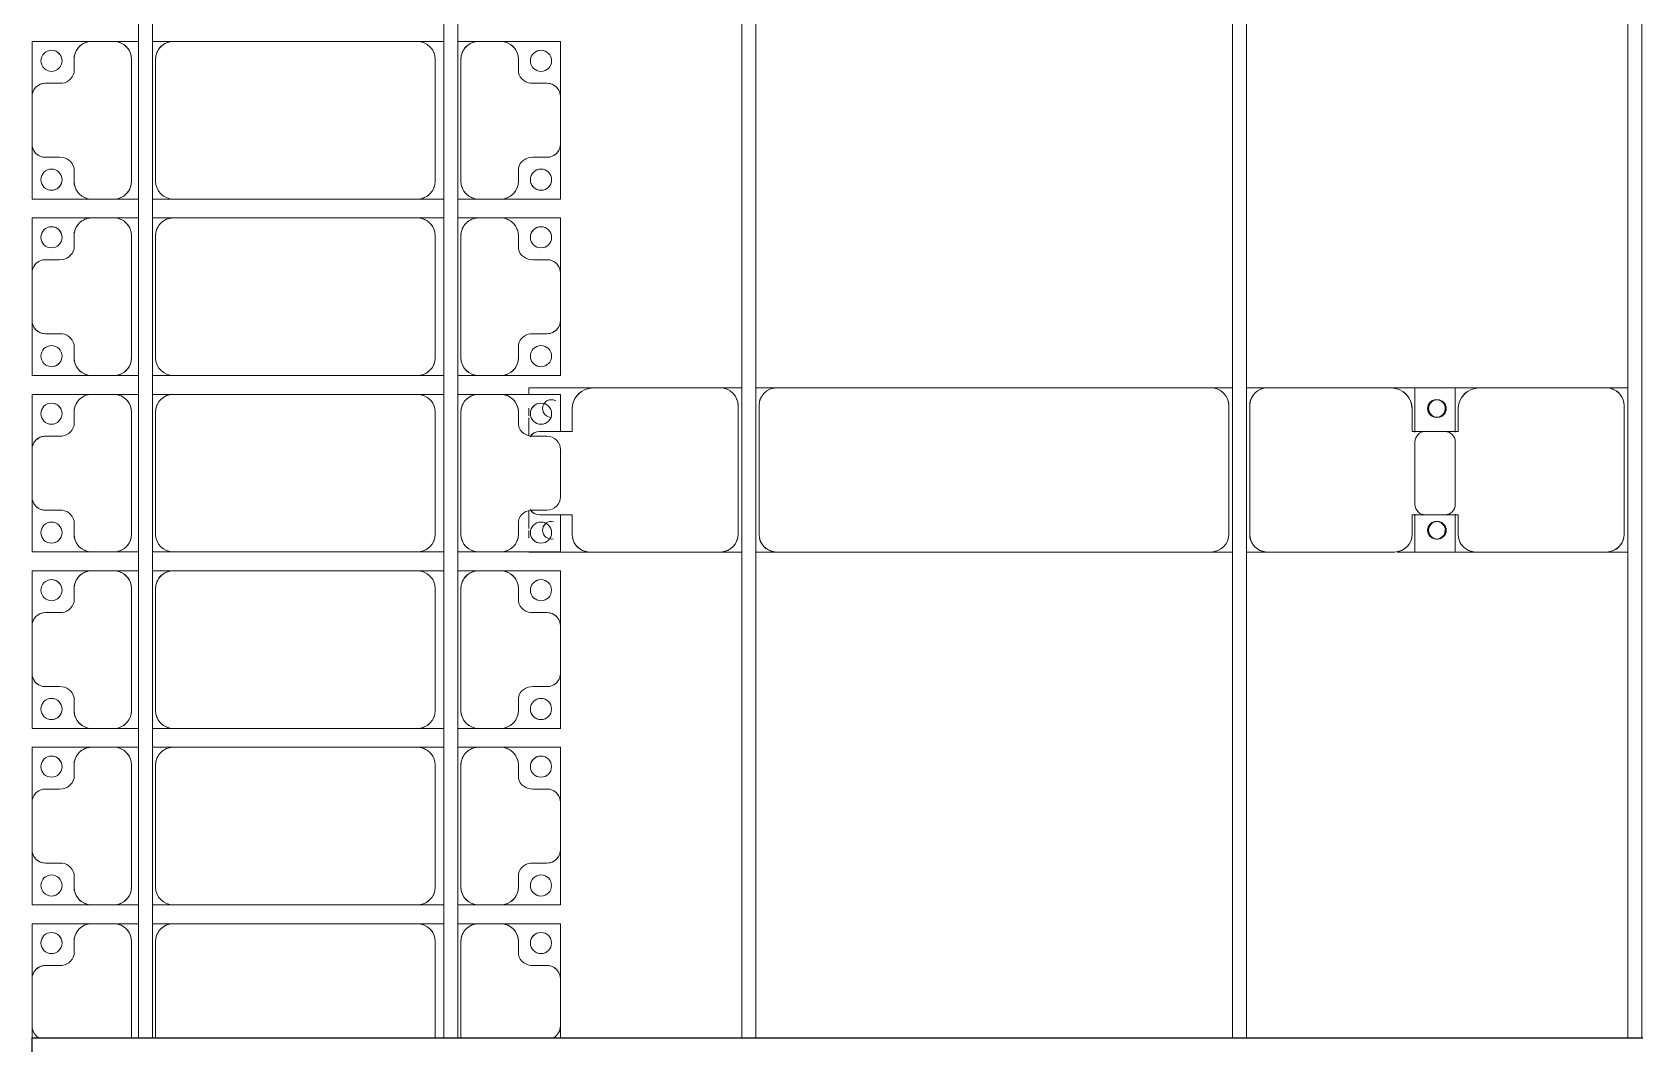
# Model space of a CAD drawing. Header units: millimetres. Extents: x -533732 to -130507, y -117886 to -23954.
# Drawn here: x -526231 to -521690, y -41765 to -38895 of the extents above; entities that cross this region are included whole.
import ezdxf

# ---------------------------------------------------------------- set-up
doc = ezdxf.new("R2010")
doc.units = ezdxf.units.MM
doc.layers.add('A-GENM', color=13, linetype='Continuous', lineweight=9)
doc.layers.add('S-BEAM', color=12, linetype='Continuous', lineweight=9)

# ---------------------------------------------------------------- blocks, each defined once
blk = doc.blocks.new('Dầm C52 - Hộp 40x60-19816-BỐ TRÍ KHUNG KẾT CẤU BÈ PIN 06')
at = {"layer": 'S-BEAM', "color": 3, "lineweight": 25}
for p, q in [((-145891.1, -20), (-145891.1, 20)), ((-145891.1, 20), (145891.1, 20))]:
    blk.add_line(p, q, dxfattribs=at)
blk = doc.blocks.new('Dai phao do pin - DẢI PHAO ĐỠ PIN-V110-BỐ TRÍ KHUNG KẾT CẤU BÈ PIN 06')
at = {"layer": 'A-GENM', "color": 7}
for p, q in [((65968.9, 223.4), (66029.7, 223.4)), ((65968.9, 223.4), (66029.7, 223.4)), ((66399.7, 223.4), (66029.7, 223.4)), ((66399.7, 223.4), (66572.2, 223.4)), ((66572.2, 223.4), (66399.7, 223.4)), ((66457.8, 223.4), (66622.9, 223.4)), ((66457.8, 116.2), (66457.8, 223.4)), ((66622.9, 223.4), (66457.8, 223.4)), ((66572.2, 223.4), (66572.2, 116.2)), ((66990.3, 223.4), (66630.3, 223.4)), ((66990.3, 223.4), (67048.9, 223.4)), ((66990.3, 223.4), (67048.9, 223.4)), ((67088.9, 223.4), (67149.7, 223.4)), ((67088.9, 223.4), (67149.7, 223.4)), ((68380.3, 223.4), (67149.7, 223.4)), ((68380.3, 223.4), (68438.9, 223.4)), ((68380.3, 223.4), (68438.9, 223.4)), ((68478.9, 223.4), (68539.7, 223.4)), ((68478.9, 223.4), (68539.7, 223.4)), ((68909.7, 223.4), (68539.7, 223.4)), ((68909.7, 223.4), (69082.2, 223.4)), ((69082.2, 223.4), (68909.7, 223.4)), ((69082.2, 184), (69082.2, 162.5)), ((69082.2, 162.5), (69082.2, 184)), ((65979.7, 173.4), (65979.7, -191.6)), ((66449.7, 118.2), (66449.7, 173.4)), ((66580.3, 173.4), (66580.3, 118.2)), ((67040.3, -191.6), (67040.3, 173.4)), ((67099.7, 173.4), (67099.7, -191.6)), ((68430.3, -191.6), (68430.3, 173.4)), ((68489.7, 173.4), (68489.7, -191.6)), ((68959.7, 118.2), (68959.7, 173.4)), ((69082.2, 156.9), (69082.2, 106.1)), ((69082.2, 106.1), (69082.2, 156.9)), ((66542.2, 118.2), (66449.7, 118.2)), ((66580.3, 118.2), (66487.8, 118.2)), ((69052.2, 118.2), (68959.7, 118.2)), ((66457.8, 88.2), (66457.8, -88.2)), ((66572.2, -88.2), (66572.2, 88.2)), ((66449.7, -181.6), (66449.7, -118.2)), ((66449.7, -118.2), (66542.2, -118.2)), ((66457.8, -241.6), (66457.8, -116.2)), ((66487.8, -118.2), (66580.3, -118.2)), ((66572.2, -116.2), (66572.2, -241.6)), ((66580.3, -118.2), (66580.3, -181.6)), ((68959.7, -181.6), (68959.7, -118.2)), ((68959.7, -118.2), (69052.2, -118.2)), ((69082.2, -106.1), (69082.2, -156.9)), ((69082.2, -156.9), (69082.2, -106.1)), ((69082.2, -162.5), (69082.2, -184)), ((69082.2, -184), (69082.2, -162.5)), ((69082.2, -222.3), (69082.2, -241.6)), ((69082.2, -241.6), (69082.2, -222.3)), ((66029.7, -241.6), (65968.9, -241.6)), ((66029.7, -241.6), (65968.9, -241.6)), ((66029.7, -241.6), (66389.7, -241.6)), ((66572.2, -241.6), (66389.7, -241.6)), ((66389.7, -241.6), (66572.2, -241.6)), ((66640.3, -241.6), (66457.8, -241.6)), ((66457.8, -241.6), (66640.3, -241.6)), ((66640.3, -241.6), (66990.3, -241.6)), ((67048.9, -241.6), (66990.3, -241.6)), ((67048.9, -241.6), (66990.3, -241.6)), ((67149.7, -241.6), (67088.9, -241.6)), ((67149.7, -241.6), (67088.9, -241.6)), ((67149.7, -241.6), (68380.3, -241.6)), ((68438.9, -241.6), (68380.3, -241.6)), ((68438.9, -241.6), (68380.3, -241.6)), ((68539.7, -241.6), (68478.9, -241.6)), ((68539.7, -241.6), (68478.9, -241.6)), ((68539.7, -241.6), (68899.7, -241.6)), ((69082.2, -241.6), (68899.7, -241.6)), ((68899.7, -241.6), (69082.2, -241.6))]:
    blk.add_line(p, q, dxfattribs=at)
for centre, radius, start, end in [((66029.7, 173.4), 50, 90, 180), ((66029.7, 173.4), 50, 107.0335, 180), ((66399.7, 173.4), 50, 0, 90), ((66399.7, 173.4), 50, 0, 75), ((66508.6, 161.8), 25, 0, 180), ((66508.6, 161.8), 25, 0, 165), ((66511.4, 161.8), 25, 360, 180), ((66511.4, 161.8), 25, 90, 180), ((66511.4, 161.8), 25, 15, 75), ((66630.3, 173.4), 50, 90, 180), ((66630.3, 173.4), 50, 105, 180), ((66990.3, 173.4), 50, 0, 90), ((66990.3, 173.4), 50, 0, 75), ((67149.7, 173.4), 50, 90, 180), ((67149.7, 173.4), 50, 150, 180), ((67149.7, 173.4), 50, 90, 120), ((68380.3, 173.4), 50, 0, 90), ((68380.3, 173.4), 50, 15, 90), ((68539.7, 173.4), 50, 90, 180), ((68539.7, 173.4), 50, 105, 180), ((68909.7, 173.4), 50, 0, 90), ((68909.7, 173.4), 50, 0, 75), ((69018.6, 161.8), 25, 360, 105), ((69018.6, 161.8), 25, 0, 105), ((66508.6, 161.8), 25, 180, 360), ((66508.6, 161.8), 25, 195, 255), ((66511.4, 161.8), 25, 180, 360), ((66511.4, 161.8), 25, 180, 255), ((66508.6, 161.8), 25, 285, 360), ((66511.4, 161.8), 25, 285, 345), ((69018.6, 161.8), 25, 255, 360), ((69018.6, 161.8), 25, 270, 360), ((66487.8, 88.2), 30, 90, 180), ((66542.2, 88.2), 30, 0, 90), ((69052.2, 88.2), 30, 30, 90), ((69052.2, 88.2), 30, 30, 60), ((66487.8, -88.2), 30, 180, 270), ((66542.2, -88.2), 30, 270, 0), ((69052.2, -88.2), 30, 270, 330), ((69052.2, -88.2), 30, 300, 330), ((69052.2, -88.2), 30, 300, 315), ((69052.2, -88.2), 30, 300, 315), ((66389.7, -181.6), 60, 270, 360), ((66508.6, -183.2), 25, 0, 180), ((66511.4, -183.2), 25, 0, 180), ((66511.4, -183.2), 25, 60, 180), ((66508.6, -183.2), 25, 0, 150), ((66511.4, -183.2), 25, 15, 30), ((66640.3, -181.6), 60, 180, 270), ((68899.7, -181.6), 60, 270, 360), ((69018.6, -183.2), 25, 0, 90), ((69018.6, -183.2), 25, 0, 90), ((66029.7, -191.6), 50, 180, 270), ((66029.7, -191.6), 50, 180, 252.9689), ((66389.7, -181.6), 60, 300, 356.5057), ((66508.6, -183.2), 25, 180, 0), ((66508.6, -183.2), 25, 195, 0), ((66511.4, -183.2), 25, 180, 0), ((66511.4, -183.2), 25, 180, 270), ((66511.4, -183.2), 25, 285, 345), ((66640.3, -181.6), 60, 183.4938, 240), ((66990.3, -191.6), 50, 270, 360), ((66990.3, -191.6), 50, 285, 360), ((67149.7, -191.6), 50, 180, 270), ((67149.7, -191.6), 50, 180, 210), ((67149.7, -191.6), 50, 225, 255), ((68380.3, -191.6), 50, 270, 360), ((68380.3, -191.6), 50, 330, 345), ((68539.7, -191.6), 50, 180, 270), ((68539.7, -191.6), 50, 180, 255), ((68899.7, -181.6), 60, 300, 356.5159), ((69018.6, -183.2), 25, 240, 360), ((69018.6, -183.2), 25, 240, 360), ((68380.3, -191.6), 50, 270, 300)]:
    blk.add_arc(centre, radius, start, end, dxfattribs=at)
blk = doc.blocks.new('Dầm C52 - Dầm C52-19796-BỐ TRÍ KHUNG KẾT CẤU BÈ PIN 06')
at = {"layer": 'S-BEAM', "color": 1}
for p, q in [((29386.7, 20), (35346.7, 20)), ((35346.7, -20), (29386.7, -20))]:
    blk.add_line(p, q, dxfattribs=at)
blk = doc.blocks.new('Dai phaodi lai - DẢI PHAO ĐI LẠI-19048-BỐ TRÍ KHUNG KẾT CẤU BÈ PIN 06')
at = {"layer": 'A-GENM', "color": 7}
for p, q in [((6776.8, 748.4), (6933.1, 748.4)), ((6776.8, 579.3), (6776.8, 748.4)), ((6776.8, 748.4), (6776.8, 579.3)), ((6933.1, 748.4), (6776.8, 748.4)), ((7066.9, 748.4), (6933.1, 748.4)), ((7066.9, 748.4), (7223.2, 748.4)), ((7223.2, 748.4), (7066.9, 748.4)), ((7223.2, 748.4), (7223.2, 579.3)), ((7223.2, 579.3), (7223.2, 748.4)), ((7276.8, 748.4), (7433.1, 748.4)), ((7276.8, 579.3), (7276.8, 748.4)), ((7276.8, 748.4), (7276.8, 579.3)), ((7433.1, 748.4), (7276.8, 748.4)), ((7566.9, 748.4), (7433.1, 748.4)), ((7566.9, 748.4), (7723.2, 748.4)), ((7723.2, 748.4), (7566.9, 748.4)), ((7723.2, 748.4), (7723.2, 579.3)), ((7723.2, 579.3), (7723.2, 748.4)), ((7776.8, 748.4), (7881.8, 748.4)), ((7776.8, 579.3), (7776.8, 748.4)), ((7776.8, 748.4), (7776.8, 579.3)), ((7881.8, 748.4), (7776.8, 748.4)), ((8066.9, 748.4), (7933.1, 748.4)), ((8118.2, 748.4), (8223.2, 748.4)), ((8223.2, 748.4), (8118.2, 748.4)), ((8223.2, 748.4), (8223.2, 579.3)), ((8223.2, 579.3), (8223.2, 748.4)), ((8276.8, 748.4), (8433.1, 748.4)), ((8276.8, 579.3), (8276.8, 748.4)), ((8276.8, 748.4), (8276.8, 579.3)), ((8433.1, 748.4), (8276.8, 748.4)), ((8566.9, 748.4), (8433.1, 748.4)), ((8566.9, 748.4), (8723.2, 748.4)), ((8723.2, 748.4), (8566.9, 748.4)), ((8723.2, 748.4), (8723.2, 579.3)), ((8723.2, 579.3), (8723.2, 748.4)), ((8776.8, 748.4), (8933.1, 748.4)), ((8776.8, 579.3), (8776.8, 748.4)), ((8776.8, 748.4), (8776.8, 579.3)), ((8933.1, 748.4), (8776.8, 748.4)), ((9066.9, 748.4), (8933.1, 748.4)), ((9066.9, 748.4), (9223.2, 748.4)), ((9223.2, 748.4), (9066.9, 748.4)), ((9223.2, 748.4), (9223.2, 579.3)), ((9223.2, 579.3), (9223.2, 748.4)), ((9276.8, 748.4), (9433.1, 748.4)), ((9276.8, 579.3), (9276.8, 748.4)), ((9276.8, 748.4), (9276.8, 579.3)), ((9433.1, 748.4), (9276.8, 748.4)), ((9566.9, 748.4), (9433.1, 748.4)), ((9566.9, 748.4), (9600, 748.4)), ((9600, 748.4), (9566.9, 748.4)), ((6895.1, 710.4), (6895.1, 670.7)), ((7104.9, 670.7), (7104.9, 710.4)), ((7395.1, 710.4), (7395.1, 670.7)), ((7604.9, 670.7), (7604.9, 710.4)), ((7895.1, 710.4), (7895.1, 670.7)), ((8104.9, 670.7), (8104.9, 710.4)), ((8395.1, 710.4), (8395.1, 670.7)), ((8604.9, 670.7), (8604.9, 710.4)), ((8895.1, 710.4), (8895.1, 670.7)), ((9104.9, 670.7), (9104.9, 710.4)), ((9395.1, 710.4), (9395.1, 670.7)), ((6864.3, 629.3), (6826.8, 629.3)), ((7173.2, 629.3), (7135.7, 629.3)), ((7364.3, 629.3), (7326.8, 629.3)), ((7673.2, 629.3), (7635.7, 629.3)), ((7864.3, 629.3), (7826.8, 629.3)), ((8173.2, 629.3), (8135.7, 629.3)), ((8364.3, 629.3), (8326.8, 629.3)), ((8673.2, 629.3), (8635.7, 629.3)), ((8864.3, 629.3), (8826.8, 629.3)), ((9173.2, 629.3), (9135.7, 629.3)), ((9364.3, 629.3), (9326.8, 629.3)), ((6776.8, 579.3), (6776.8, 516.7)), ((7223.2, 516.7), (7223.2, 579.3)), ((7276.8, 579.3), (7276.8, 516.7)), ((7723.2, 516.7), (7723.2, 579.3)), ((7776.8, 579.3), (7776.8, 516.7)), ((8223.2, 516.7), (8223.2, 579.3)), ((8276.8, 579.3), (8276.8, 516.7)), ((8723.2, 516.7), (8723.2, 579.3)), ((8776.8, 579.3), (8776.8, 516.7)), ((9223.2, 516.7), (9223.2, 579.3)), ((9276.8, 579.3), (9276.8, 516.7)), ((6776.8, 458.1), (6776.8, 516.7)), ((6776.8, 458.1), (6776.8, 516.7)), ((7223.2, 516.7), (7223.2, 458.1)), ((7223.2, 516.7), (7223.2, 458.1)), ((7276.8, 458.1), (7276.8, 516.7)), ((7276.8, 458.1), (7276.8, 516.7)), ((7723.2, 516.7), (7723.2, 458.1)), ((7723.2, 516.7), (7723.2, 458.1)), ((7776.8, 458.1), (7776.8, 516.7)), ((7776.8, 458.1), (7776.8, 516.7)), ((8223.2, 516.7), (8223.2, 458.1)), ((8223.2, 516.7), (8223.2, 458.1)), ((8276.8, 458.1), (8276.8, 516.7)), ((8276.8, 458.1), (8276.8, 516.7)), ((8723.2, 516.7), (8723.2, 458.1)), ((8723.2, 516.7), (8723.2, 458.1)), ((8776.8, 458.1), (8776.8, 516.7)), ((8776.8, 458.1), (8776.8, 516.7)), ((9223.2, 516.7), (9223.2, 458.1)), ((9223.2, 516.7), (9223.2, 458.1)), ((9276.8, 458.1), (9276.8, 516.7)), ((9276.8, 458.1), (9276.8, 516.7)), ((6826.8, 466.7), (7173.2, 466.7)), ((7326.8, 466.7), (7673.2, 466.7)), ((7826.8, 466.7), (8173.2, 466.7)), ((8326.8, 466.7), (8673.2, 466.7)), ((8826.8, 466.7), (9173.2, 466.7)), ((9326.8, 466.7), (9600, 466.7)), ((6776.8, 343.3), (6776.8, 418.1)), ((6776.8, 343.3), (6776.8, 418.1)), ((7223.2, 418.1), (7223.2, 343.3)), ((7223.2, 418.1), (7223.2, 343.3)), ((7276.8, 343.3), (7276.8, 418.1)), ((7276.8, 343.3), (7276.8, 418.1)), ((7723.2, 418.1), (7723.2, 343.3)), ((7723.2, 418.1), (7723.2, 343.3)), ((7776.8, 343.3), (7776.8, 418.1)), ((7776.8, 343.3), (7776.8, 418.1)), ((8223.2, 418.1), (8223.2, 343.3)), ((8223.2, 418.1), (8223.2, 343.3)), ((8276.8, 343.3), (8276.8, 418.1)), ((8276.8, 343.3), (8276.8, 418.1)), ((8723.2, 418.1), (8723.2, 343.3)), ((8723.2, 418.1), (8723.2, 343.3)), ((8776.8, 343.3), (8776.8, 418.1)), ((8776.8, 343.3), (8776.8, 418.1)), ((9223.2, 418.1), (9223.2, 343.3)), ((9223.2, 418.1), (9223.2, 343.3)), ((9276.8, 343.3), (9276.8, 418.1)), ((9276.8, 343.3), (9276.8, 418.1)), ((7173.2, 393.3), (6826.8, 393.3)), ((7673.2, 393.3), (7326.8, 393.3)), ((8173.2, 393.3), (7826.8, 393.3)), ((8673.2, 393.3), (8326.8, 393.3)), ((9173.2, 393.3), (8826.8, 393.3)), ((9600, 393.3), (9326.8, 393.3)), ((6776.8, 343.3), (6776.8, -348.3)), ((7223.2, -348.3), (7223.2, 343.3)), ((7276.8, 343.3), (7276.8, -348.3)), ((7723.2, -348.3), (7723.2, 343.3)), ((7776.8, 343.3), (7776.8, -348.3)), ((8223.2, -348.3), (8223.2, 343.3)), ((8276.8, 343.3), (8276.8, -348.3)), ((8723.2, -348.3), (8723.2, 343.3)), ((8776.8, 343.3), (8776.8, -348.3)), ((9223.2, -348.3), (9223.2, 343.3)), ((9276.8, 343.3), (9276.8, -348.3)), ((6776.8, -406.9), (6776.8, -348.3)), ((6776.8, -406.9), (6776.8, -348.3)), ((7223.2, -348.3), (7223.2, -406.9)), ((7223.2, -348.3), (7223.2, -406.9)), ((7276.8, -406.9), (7276.8, -348.3)), ((7276.8, -406.9), (7276.8, -348.3)), ((7723.2, -348.3), (7723.2, -406.9)), ((7723.2, -348.3), (7723.2, -406.9)), ((7776.8, -406.9), (7776.8, -348.3)), ((7776.8, -406.9), (7776.8, -348.3)), ((8223.2, -348.3), (8223.2, -406.9)), ((8223.2, -348.3), (8223.2, -406.9)), ((8276.8, -406.9), (8276.8, -348.3)), ((8276.8, -406.9), (8276.8, -348.3)), ((8723.2, -348.3), (8723.2, -406.9)), ((8723.2, -348.3), (8723.2, -406.9)), ((8776.8, -406.9), (8776.8, -348.3)), ((8776.8, -406.9), (8776.8, -348.3)), ((9223.2, -348.3), (9223.2, -406.9)), ((9223.2, -348.3), (9223.2, -406.9)), ((9276.8, -406.9), (9276.8, -348.3)), ((9276.8, -406.9), (9276.8, -348.3)), ((6826.8, -398.3), (7173.2, -398.3)), ((7326.8, -398.3), (7673.2, -398.3)), ((7826.8, -398.3), (8173.2, -398.3)), ((8326.8, -398.3), (8673.2, -398.3)), ((8826.8, -398.3), (9173.2, -398.3)), ((9326.8, -398.3), (9600, -398.3)), ((6776.8, -516.7), (6776.8, -446.9)), ((6776.8, -516.7), (6776.8, -446.9)), ((7223.2, -446.9), (7223.2, -516.7)), ((7223.2, -446.9), (7223.2, -516.7)), ((7276.8, -516.7), (7276.8, -446.9)), ((7276.8, -516.7), (7276.8, -446.9)), ((7723.2, -446.9), (7723.2, -516.7)), ((7723.2, -446.9), (7723.2, -516.7)), ((7776.8, -516.7), (7776.8, -446.9)), ((7776.8, -516.7), (7776.8, -446.9)), ((8223.2, -446.9), (8223.2, -516.7)), ((8223.2, -446.9), (8223.2, -516.7)), ((8276.8, -516.7), (8276.8, -446.9)), ((8276.8, -516.7), (8276.8, -446.9)), ((8723.2, -446.9), (8723.2, -516.7)), ((8723.2, -446.9), (8723.2, -516.7)), ((8776.8, -516.7), (8776.8, -446.9)), ((8776.8, -516.7), (8776.8, -446.9)), ((9223.2, -446.9), (9223.2, -516.7)), ((9223.2, -446.9), (9223.2, -516.7)), ((9276.8, -516.7), (9276.8, -446.9)), ((9276.8, -516.7), (9276.8, -446.9)), ((7173.2, -466.7), (6826.8, -466.7)), ((7673.2, -466.7), (7326.8, -466.7)), ((8173.2, -466.7), (7826.8, -466.7)), ((8673.2, -466.7), (8326.8, -466.7)), ((9173.2, -466.7), (8826.8, -466.7)), ((9600, -466.7), (9326.8, -466.7)), ((6776.8, -516.7), (6776.8, -579.3)), ((7223.2, -579.3), (7223.2, -516.7)), ((7276.8, -516.7), (7276.8, -579.3)), ((7723.2, -579.3), (7723.2, -516.7)), ((7776.8, -516.7), (7776.8, -579.3)), ((8223.2, -579.3), (8223.2, -516.7)), ((8276.8, -516.7), (8276.8, -579.3)), ((8723.2, -579.3), (8723.2, -516.7)), ((8776.8, -516.7), (8776.8, -579.3)), ((9223.2, -579.3), (9223.2, -516.7)), ((9276.8, -516.7), (9276.8, -579.3)), ((6776.8, -748.4), (6776.8, -579.3)), ((6776.8, -579.3), (6776.8, -748.4)), ((7223.2, -579.3), (7223.2, -748.4)), ((7223.2, -748.4), (7223.2, -579.3)), ((7276.8, -748.4), (7276.8, -579.3)), ((7276.8, -579.3), (7276.8, -748.4)), ((7723.2, -579.3), (7723.2, -748.4)), ((7723.2, -748.4), (7723.2, -579.3)), ((7776.8, -748.4), (7776.8, -579.3)), ((7776.8, -579.3), (7776.8, -748.4)), ((8223.2, -579.3), (8223.2, -748.4)), ((8223.2, -748.4), (8223.2, -579.3)), ((8276.8, -748.4), (8276.8, -579.3)), ((8276.8, -579.3), (8276.8, -748.4)), ((8723.2, -579.3), (8723.2, -748.4)), ((8723.2, -748.4), (8723.2, -579.3)), ((8776.8, -748.4), (8776.8, -579.3)), ((8776.8, -579.3), (8776.8, -748.4)), ((9223.2, -579.3), (9223.2, -748.4)), ((9223.2, -748.4), (9223.2, -579.3)), ((9276.8, -748.4), (9276.8, -579.3)), ((9276.8, -579.3), (9276.8, -748.4)), ((6826.8, -629.3), (6864.3, -629.3)), ((7135.7, -629.3), (7173.2, -629.3)), ((7326.8, -629.3), (7364.3, -629.3)), ((7635.7, -629.3), (7673.2, -629.3)), ((7826.8, -629.3), (7864.3, -629.3)), ((8135.7, -629.3), (8173.2, -629.3)), ((8326.8, -629.3), (8364.3, -629.3)), ((8635.7, -629.3), (8673.2, -629.3)), ((8826.8, -629.3), (8864.3, -629.3)), ((9135.7, -629.3), (9173.2, -629.3)), ((9326.8, -629.3), (9364.3, -629.3)), ((6895.1, -670.7), (6895.1, -710.4)), ((7104.9, -710.4), (7104.9, -670.7)), ((7395.1, -670.7), (7395.1, -710.4)), ((7604.9, -710.4), (7604.9, -670.7)), ((7895.1, -670.7), (7895.1, -710.4)), ((8104.9, -710.4), (8104.9, -670.7)), ((8395.1, -670.7), (8395.1, -710.4)), ((8604.9, -710.4), (8604.9, -670.7)), ((8895.1, -670.7), (8895.1, -710.4)), ((9104.9, -710.4), (9104.9, -670.7)), ((9395.1, -670.7), (9395.1, -710.4)), ((6933.1, -748.4), (6776.8, -748.4)), ((6776.8, -748.4), (6933.1, -748.4)), ((6933.1, -748.4), (7066.9, -748.4)), ((7223.2, -748.4), (7066.9, -748.4)), ((7066.9, -748.4), (7223.2, -748.4)), ((7433.1, -748.4), (7276.8, -748.4)), ((7276.8, -748.4), (7433.1, -748.4)), ((7433.1, -748.4), (7566.9, -748.4)), ((7723.2, -748.4), (7566.9, -748.4)), ((7566.9, -748.4), (7723.2, -748.4)), ((7933.1, -748.4), (7776.8, -748.4)), ((7776.8, -748.4), (7933.1, -748.4)), ((7933.1, -748.4), (8066.9, -748.4)), ((8223.2, -748.4), (8066.9, -748.4)), ((8066.9, -748.4), (8223.2, -748.4)), ((8433.1, -748.4), (8276.8, -748.4)), ((8276.8, -748.4), (8433.1, -748.4)), ((8433.1, -748.4), (8566.9, -748.4)), ((8723.2, -748.4), (8566.9, -748.4)), ((8566.9, -748.4), (8723.2, -748.4)), ((8933.1, -748.4), (8776.8, -748.4)), ((8776.8, -748.4), (8933.1, -748.4)), ((8933.1, -748.4), (9066.9, -748.4)), ((9223.2, -748.4), (9066.9, -748.4)), ((9066.9, -748.4), (9223.2, -748.4)), ((9433.1, -748.4), (9276.8, -748.4)), ((9276.8, -748.4), (9433.1, -748.4)), ((9433.1, -748.4), (9566.9, -748.4)), ((9600, -748.4), (9566.9, -748.4)), ((9566.9, -748.4), (9600, -748.4))]:
    blk.add_line(p, q, dxfattribs=at)
for centre, radius, start, end in [((6933.1, 710.4), 38, 90, 180), ((6933.1, 710.4), 38, 90, 180), ((6933.1, 710.4), 38, 120, 180), ((6933.1, 710.4), 38, 120, 180), ((6933.1, 710.4), 38, 90, 105), ((6933.1, 710.4), 38, 90, 105), ((7066.9, 710.4), 38, 0, 90), ((7066.9, 710.4), 38, 75, 90), ((7066.9, 710.4), 38, 0, 90), ((7066.9, 710.4), 38, 75, 90), ((7066.9, 710.4), 38, 0, 60), ((7066.9, 710.4), 38, 0, 60), ((7433.1, 710.4), 38, 90, 180), ((7433.1, 710.4), 38, 90, 180), ((7433.1, 710.4), 38, 120, 180), ((7433.1, 710.4), 38, 120, 180), ((7433.1, 710.4), 38, 90, 105), ((7433.1, 710.4), 38, 90, 105), ((7566.9, 710.4), 38, 0, 90), ((7566.9, 710.4), 38, 75, 90), ((7566.9, 710.4), 38, 0, 90), ((7566.9, 710.4), 38, 75, 90), ((7566.9, 710.4), 38, 0, 60), ((7566.9, 710.4), 38, 0, 60), ((7933.1, 710.4), 38, 90, 180), ((8066.9, 710.4), 38, 360, 90), ((8433.1, 710.4), 38, 90, 180), ((8433.1, 710.4), 38, 90, 180), ((8433.1, 710.4), 38, 120, 180), ((8433.1, 710.4), 38, 120, 180), ((8433.1, 710.4), 38, 90, 105), ((8433.1, 710.4), 38, 90, 105), ((8566.9, 710.4), 38, 0, 90), ((8566.9, 710.4), 38, 75, 90), ((8566.9, 710.4), 38, 0, 90), ((8566.9, 710.4), 38, 75, 90), ((8566.9, 710.4), 38, 0, 60), ((8566.9, 710.4), 38, 0, 60), ((8933.1, 710.4), 38, 90, 180), ((8933.1, 710.4), 38, 90, 180), ((8933.1, 710.4), 38, 120, 180), ((8933.1, 710.4), 38, 120, 180), ((8933.1, 710.4), 38, 90, 105), ((8933.1, 710.4), 38, 90, 105), ((9066.9, 710.4), 38, 360, 90), ((9066.9, 710.4), 38, 75, 90), ((9066.9, 710.4), 38, 360, 90), ((9066.9, 710.4), 38, 75, 90), ((9066.9, 710.4), 38, 360, 60), ((9066.9, 710.4), 38, 360, 60), ((9433.1, 710.4), 38, 90, 180), ((9433.1, 710.4), 38, 90, 180), ((9433.1, 710.4), 38, 120, 180), ((9433.1, 710.4), 38, 120, 180), ((9433.1, 710.4), 38, 90, 105), ((9433.1, 710.4), 38, 90, 105), ((9566.9, 710.4), 38, 30, 90), ((9566.9, 710.4), 38, 75, 90), ((9566.9, 710.4), 38, 30, 90), ((9566.9, 710.4), 38, 75, 90), ((9566.9, 710.4), 38, 30, 60), ((9566.9, 710.4), 38, 30, 60), ((6831.6, 693.3), 30, 90, 270), ((6831.6, 693.3), 30, 90, 180), ((6831.6, 693.3), 30, 195, 270), ((6831.6, 693.3), 30, 270, 90), ((6831.6, 693.3), 30, 270, 90), ((7168.4, 693.3), 30, 90, 270), ((7168.4, 693.3), 30, 90, 270), ((7168.4, 693.3), 30, 270, 90), ((7168.4, 693.3), 30, 0, 90), ((7168.4, 693.3), 30, 270, 345), ((7331.6, 693.3), 30, 90, 270), ((7331.6, 693.3), 30, 90, 180), ((7331.6, 693.3), 30, 195, 270), ((7331.6, 693.3), 30, 270, 90), ((7331.6, 693.3), 30, 270, 90), ((7668.4, 693.3), 30, 90, 270), ((7668.4, 693.3), 30, 90, 270), ((7668.4, 693.3), 30, 270, 90), ((7668.4, 693.3), 30, 0, 90), ((7668.4, 693.3), 30, 270, 345), ((7831.6, 693.3), 30, 90, 270), ((7831.6, 693.3), 30, 90, 180), ((7831.6, 693.3), 30, 195, 270), ((7831.6, 693.3), 30, 270, 90), ((7831.6, 693.3), 30, 270, 90), ((8168.4, 693.3), 30, 90, 270), ((8168.4, 693.3), 30, 90, 270), ((8168.4, 693.3), 30, 270, 90), ((8168.4, 693.3), 30, 0, 90), ((8168.4, 693.3), 30, 270, 345), ((8331.6, 693.3), 30, 90, 270), ((8331.6, 693.3), 30, 90, 180), ((8331.6, 693.3), 30, 195, 270), ((8331.6, 693.3), 30, 270, 90), ((8331.6, 693.3), 30, 270, 90), ((8668.4, 693.3), 30, 90, 270), ((8668.4, 693.3), 30, 90, 270), ((8668.4, 693.3), 30, 270, 90), ((8668.4, 693.3), 30, 0, 90), ((8668.4, 693.3), 30, 270, 345), ((8831.6, 693.3), 30, 90, 270), ((8831.6, 693.3), 30, 90, 180), ((8831.6, 693.3), 30, 195, 270), ((8831.6, 693.3), 30, 270, 90), ((8831.6, 693.3), 30, 270, 90), ((9168.4, 693.3), 30, 90, 270), ((9168.4, 693.3), 30, 90, 270), ((9168.4, 693.3), 30, 270, 90), ((9168.4, 693.3), 30, 0, 90), ((9168.4, 693.3), 30, 270, 345), ((9331.6, 693.3), 30, 90, 270), ((9331.6, 693.3), 30, 90, 180), ((9331.6, 693.3), 30, 195, 270), ((9331.6, 693.3), 30, 270, 90), ((9331.6, 693.3), 30, 270, 90), ((6855.2, 668.2), 40, 283.1885, 3.5081), ((7144.8, 668.2), 40, 176.4919, 256.8115), ((7355.2, 668.2), 40, 283.1885, 3.5081), ((7644.8, 668.2), 40, 176.4919, 256.8115), ((7855.2, 668.2), 40, 283.1885, 3.5081), ((8144.8, 668.2), 40, 176.4919, 256.8115), ((8355.2, 668.2), 40, 283.1885, 3.5081), ((8644.8, 668.2), 40, 176.4919, 256.8115), ((8855.2, 668.2), 40, 283.1885, 3.5081), ((9144.8, 668.2), 40, 176.4919, 256.8115), ((9355.2, 668.2), 40, 283.1885, 3.5081), ((6826.8, 579.3), 50, 90, 180), ((6826.8, 579.3), 50, 90, 165), ((7173.2, 579.3), 50, 360, 90), ((7173.2, 579.3), 50, 15, 90), ((7326.8, 579.3), 50, 90, 180), ((7326.8, 579.3), 50, 90, 165), ((7673.2, 579.3), 50, 360, 90), ((7673.2, 579.3), 50, 15, 90), ((7826.8, 579.3), 50, 90, 180), ((7826.8, 579.3), 50, 90, 165), ((8173.2, 579.3), 50, 360, 90), ((8173.2, 579.3), 50, 15, 90), ((8326.8, 579.3), 50, 90, 180), ((8326.8, 579.3), 50, 90, 165), ((8673.2, 579.3), 50, 0, 90), ((8673.2, 579.3), 50, 15, 84.7444), ((8826.8, 579.3), 50, 90, 180), ((8826.8, 579.3), 50, 90, 165), ((9173.2, 579.3), 50, 0, 90), ((9173.2, 579.3), 50, 15, 90), ((9326.8, 579.3), 50, 90, 180), ((9326.8, 579.3), 50, 90, 165), ((6826.8, 516.7), 50, 180, 270), ((6826.8, 516.7), 50, 195, 270), ((7173.2, 516.7), 50, 270, 0), ((7173.2, 516.7), 50, 270, 345), ((7326.8, 516.7), 50, 180, 270), ((7326.8, 516.7), 50, 195, 270), ((7673.2, 516.7), 50, 270, 0), ((7673.2, 516.7), 50, 270, 345), ((7826.8, 516.7), 50, 180, 270), ((7826.8, 516.7), 50, 195, 270), ((8173.2, 516.7), 50, 270, 360), ((8173.2, 516.7), 50, 270, 345), ((8326.8, 516.7), 50, 180, 270), ((8326.8, 516.7), 50, 195, 270), ((8673.2, 516.7), 50, 270, 0), ((8673.2, 516.7), 50, 275.2564, 345), ((8826.8, 516.7), 50, 180, 270), ((8826.8, 516.7), 50, 195, 270), ((9173.2, 516.7), 50, 270, 0), ((9173.2, 516.7), 50, 270, 345), ((9326.8, 516.7), 50, 180, 270), ((9326.8, 516.7), 50, 195, 270), ((6826.8, 343.3), 50, 90, 180), ((6826.8, 343.3), 50, 150, 180), ((6826.8, 343.3), 50, 105, 135), ((7173.2, 343.3), 50, 360, 90), ((7173.2, 343.3), 50, 360, 75), ((7326.8, 343.3), 50, 90, 180), ((7326.8, 343.3), 50, 150, 180), ((7326.8, 343.3), 50, 105, 135), ((7673.2, 343.3), 50, 360, 90), ((7673.2, 343.3), 50, 360, 75), ((7826.8, 343.3), 50, 90, 180), ((7826.8, 343.3), 50, 150, 180), ((7826.8, 343.3), 50, 105, 135), ((8173.2, 343.3), 50, 360, 90), ((8173.2, 343.3), 50, 360, 75), ((8326.8, 343.3), 50, 90, 180), ((8326.8, 343.3), 50, 150, 180), ((8326.8, 343.3), 50, 105, 135), ((8673.2, 343.3), 50, 360, 90), ((8673.2, 343.3), 50, 360, 75), ((8826.8, 343.3), 50, 90, 180), ((8826.8, 343.3), 50, 150, 180), ((8826.8, 343.3), 50, 105, 135), ((9173.2, 343.3), 50, 360, 90), ((9173.2, 343.3), 50, 360, 75), ((9326.8, 343.3), 50, 90, 180), ((9326.8, 343.3), 50, 150, 180), ((9326.8, 343.3), 50, 105, 135), ((6826.8, -348.3), 50, 180, 270), ((6826.8, -348.3), 50, 195, 270), ((7173.2, -348.3), 50, 270, 0), ((7173.2, -348.3), 50, 270, 0), ((7326.8, -348.3), 50, 180, 270), ((7326.8, -348.3), 50, 195, 270), ((7673.2, -348.3), 50, 270, 0), ((7673.2, -348.3), 50, 270, 0), ((7826.8, -348.3), 50, 180, 270), ((7826.8, -348.3), 50, 195, 270), ((8173.2, -348.3), 50, 270, 0), ((8173.2, -348.3), 50, 270, 0), ((8326.8, -348.3), 50, 180, 270), ((8326.8, -348.3), 50, 195, 270), ((8673.2, -348.3), 50, 270, 0), ((8673.2, -348.3), 50, 285, 0), ((8826.8, -348.3), 50, 180, 270), ((8826.8, -348.3), 50, 195, 270), ((9173.2, -348.3), 50, 270, 360), ((9173.2, -348.3), 50, 270, 360), ((9326.8, -348.3), 50, 180, 270), ((9326.8, -348.3), 50, 195, 270), ((6826.8, -516.7), 50, 90, 180), ((6826.8, -516.7), 50, 90, 165), ((7173.2, -516.7), 50, 360, 90), ((7173.2, -516.7), 50, 15, 90), ((7326.8, -516.7), 50, 90, 180), ((7326.8, -516.7), 50, 90, 165), ((7673.2, -516.7), 50, 360, 90), ((7673.2, -516.7), 50, 15, 90), ((7826.8, -516.7), 50, 90, 180), ((7826.8, -516.7), 50, 90, 165), ((8173.2, -516.7), 50, 360, 90), ((8173.2, -516.7), 50, 15, 90), ((8326.8, -516.7), 50, 90, 180), ((8326.8, -516.7), 50, 90, 165), ((8673.2, -516.7), 50, 360, 90), ((8673.2, -516.7), 50, 15, 84.7391), ((8826.8, -516.7), 50, 90, 180), ((8826.8, -516.7), 50, 90, 165), ((9173.2, -516.7), 50, 360, 90), ((9173.2, -516.7), 50, 15, 90), ((9326.8, -516.7), 50, 90, 180), ((9326.8, -516.7), 50, 90, 165), ((6826.8, -579.3), 50, 180, 270), ((7173.2, -579.3), 50, 270, 360), ((7326.8, -579.3), 50, 180, 270), ((7673.2, -579.3), 50, 270, 360), ((7826.8, -579.3), 50, 180, 270), ((8173.2, -579.3), 50, 270, 360), ((8326.8, -579.3), 50, 180, 270), ((8673.2, -579.3), 50, 270, 360), ((8826.8, -579.3), 50, 180, 270), ((9173.2, -579.3), 50, 270, 360), ((9326.8, -579.3), 50, 180, 270), ((6826.8, -579.3), 50, 195, 270), ((6855.2, -668.2), 40, 356.4919, 76.8115), ((7144.8, -668.2), 40, 103.1885, 183.5081), ((7173.2, -579.3), 50, 270, 345), ((7326.8, -579.3), 50, 195, 270), ((7355.2, -668.2), 40, 356.4919, 76.8115), ((7644.8, -668.2), 40, 103.1885, 183.5081), ((7673.2, -579.3), 50, 270, 345), ((7826.8, -579.3), 50, 195, 270), ((7855.2, -668.2), 40, 356.4919, 76.8115), ((8144.8, -668.2), 40, 103.1885, 183.5081), ((8173.2, -579.3), 50, 270, 345), ((8326.8, -579.3), 50, 195, 270), ((8355.2, -668.2), 40, 356.4919, 76.8115), ((8644.8, -668.2), 40, 103.1885, 183.5081), ((8673.2, -579.3), 50, 275.2617, 345), ((8826.8, -579.3), 50, 195, 270), ((8855.2, -668.2), 40, 356.4919, 76.8115), ((9144.8, -668.2), 40, 103.1885, 183.5081), ((9173.2, -579.3), 50, 270, 345), ((9326.8, -579.3), 50, 195, 270), ((9355.2, -668.2), 40, 356.4919, 76.8115), ((6831.6, -693.3), 30, 90, 270), ((6831.6, -693.3), 30, 90, 165), ((6831.6, -693.3), 30, 270, 90), ((6831.6, -693.3), 30, 270, 90), ((7168.4, -693.3), 30, 90, 270), ((7168.4, -693.3), 30, 90, 270), ((7168.4, -693.3), 30, 270, 90), ((7168.4, -693.3), 30, 15, 90), ((7331.6, -693.3), 30, 90, 270), ((7331.6, -693.3), 30, 90, 165), ((7331.6, -693.3), 30, 270, 90), ((7331.6, -693.3), 30, 270, 90), ((7668.4, -693.3), 30, 90, 270), ((7668.4, -693.3), 30, 90, 270), ((7668.4, -693.3), 30, 270, 90), ((7668.4, -693.3), 30, 15, 90), ((7831.6, -693.3), 30, 90, 270), ((7831.6, -693.3), 30, 90, 165), ((7831.6, -693.3), 30, 270, 90), ((7831.6, -693.3), 30, 270, 90), ((8168.4, -693.3), 30, 90, 270), ((8168.4, -693.3), 30, 90, 270), ((8168.4, -693.3), 30, 270, 90), ((8168.4, -693.3), 30, 15, 90), ((8331.6, -693.3), 30, 90, 270), ((8331.6, -693.3), 30, 90, 165), ((8331.6, -693.3), 30, 270, 90), ((8331.6, -693.3), 30, 270, 90), ((8668.4, -693.3), 30, 90, 270), ((8668.4, -693.3), 30, 90, 270), ((8668.4, -693.3), 30, 270, 90), ((8668.4, -693.3), 30, 15, 90), ((8831.6, -693.3), 30, 90, 270), ((8831.6, -693.3), 30, 90, 165), ((8831.6, -693.3), 30, 270, 90), ((8831.6, -693.3), 30, 270, 90), ((9168.4, -693.3), 30, 90, 270), ((9168.4, -693.3), 30, 90, 270), ((9168.4, -693.3), 30, 270, 90), ((9168.4, -693.3), 30, 15, 90), ((9331.6, -693.3), 30, 90, 270), ((9331.6, -693.3), 30, 90, 165), ((9331.6, -693.3), 30, 270, 90), ((9331.6, -693.3), 30, 270, 90), ((6831.6, -693.3), 30, 180, 270), ((6933.1, -710.4), 38, 180, 270), ((6933.1, -710.4), 38, 180, 240), ((6933.1, -710.4), 38, 180, 270), ((6933.1, -710.4), 38, 180, 240), ((7066.9, -710.4), 38, 270, 360), ((7066.9, -710.4), 38, 270, 360), ((7066.9, -710.4), 38, 300, 0), ((7066.9, -710.4), 38, 300, 0), ((7168.4, -693.3), 30, 270, 360), ((7331.6, -693.3), 30, 180, 270), ((7433.1, -710.4), 38, 180, 270), ((7433.1, -710.4), 38, 180, 240), ((7433.1, -710.4), 38, 180, 270), ((7433.1, -710.4), 38, 180, 240), ((7566.9, -710.4), 38, 270, 0), ((7566.9, -710.4), 38, 270, 360), ((7566.9, -710.4), 38, 300, 0), ((7566.9, -710.4), 38, 300, 0), ((7668.4, -693.3), 30, 270, 360), ((7831.6, -693.3), 30, 180, 270), ((7933.1, -710.4), 38, 180, 270), ((7933.1, -710.4), 38, 180, 240), ((7933.1, -710.4), 38, 180, 270), ((7933.1, -710.4), 38, 180, 240), ((8066.9, -710.4), 38, 270, 0), ((8066.9, -710.4), 38, 270, 0), ((8066.9, -710.4), 38, 300, 0), ((8066.9, -710.4), 38, 300, 360), ((8168.4, -693.3), 30, 270, 360), ((8331.6, -693.3), 30, 180, 270), ((8433.1, -710.4), 38, 180, 270), ((8433.1, -710.4), 38, 180, 240), ((8433.1, -710.4), 38, 180, 270), ((8433.1, -710.4), 38, 180, 240), ((8566.9, -710.4), 38, 270, 0), ((8566.9, -710.4), 38, 270, 0), ((8566.9, -710.4), 38, 300, 0), ((8566.9, -710.4), 38, 300, 0), ((8668.4, -693.3), 30, 270, 360), ((8831.6, -693.3), 30, 180, 270), ((8933.1, -710.4), 38, 180, 270), ((8933.1, -710.4), 38, 180, 240), ((8933.1, -710.4), 38, 180, 270), ((8933.1, -710.4), 38, 180, 240), ((9066.9, -710.4), 38, 270, 360), ((9066.9, -710.4), 38, 270, 360), ((9066.9, -710.4), 38, 300, 360), ((9066.9, -710.4), 38, 300, 360), ((9168.4, -693.3), 30, 270, 360), ((9331.6, -693.3), 30, 180, 270), ((9433.1, -710.4), 38, 180, 270), ((9433.1, -710.4), 38, 180, 240), ((9433.1, -710.4), 38, 180, 270), ((9433.1, -710.4), 38, 180, 240), ((6933.1, -710.4), 38, 255, 270), ((6933.1, -710.4), 38, 255, 270), ((7066.9, -710.4), 38, 270, 285), ((7066.9, -710.4), 38, 270, 285), ((7433.1, -710.4), 38, 255, 270), ((7433.1, -710.4), 38, 255, 270), ((7566.9, -710.4), 38, 270, 285), ((7566.9, -710.4), 38, 270, 285), ((7933.1, -710.4), 38, 255, 270), ((7933.1, -710.4), 38, 255, 270), ((8066.9, -710.4), 38, 270, 285), ((8066.9, -710.4), 38, 270, 285), ((8433.1, -710.4), 38, 255, 270), ((8433.1, -710.4), 38, 255, 270), ((8566.9, -710.4), 38, 270, 285), ((8566.9, -710.4), 38, 270, 285), ((8933.1, -710.4), 38, 255, 270), ((8933.1, -710.4), 38, 255, 270), ((9066.9, -710.4), 38, 270, 285), ((9066.9, -710.4), 38, 270, 285), ((9433.1, -710.4), 38, 255, 270), ((9433.1, -710.4), 38, 255, 270), ((9566.9, -710.4), 38, 270, 330), ((9566.9, -710.4), 38, 270, 330), ((9566.9, -710.4), 38, 270, 285), ((9566.9, -710.4), 38, 270, 285), ((9566.9, -710.4), 38, 300, 330), ((9566.9, -710.4), 38, 300, 330)]:
    blk.add_arc(centre, radius, start, end, dxfattribs=at)
blk = doc.blocks.new('HOBANMONG_BEPIN 6_rvt-1-BỐ TRÍ KHUNG KẾT CẤU BÈ PIN 06')
at = {"layer": 'A-GENM', "color": 3, "lineweight": 25}
for name, p, rotation in [('Dai phaodi lai - DẢI PHAO ĐI LẠI-19048-BỐ TRÍ KHUNG KẾT CẤU BÈ PIN 06', (-525482.5, -32144.9), 269.9997586098934), ('Dai phao do pin - DẢI PHAO ĐỠ PIN-V110-BỐ TRÍ KHUNG KẾT CẤU BÈ PIN 06', (-455741.2, -40145.2), 179.9997586099391)]:
    blk.add_blockref(name, p, dxfattribs=dict(at, rotation=rotation))
at = {"layer": 'S-BEAM', "color": 3, "lineweight": 25}
for name, p, rotation in [('Dầm C52 - Dầm C52-19796-BỐ TRÍ KHUNG KẾT CẤU BÈ PIN 06', (-525909.5, -71131.6), 89.99975860989407), ('Dầm C52 - Dầm C52-19796-BỐ TRÍ KHUNG KẾT CẤU BÈ PIN 06', (-525044.5, -71131.6), 89.99975860989407), ('Dầm C52 - Dầm C52-19796-BỐ TRÍ KHUNG KẾT CẤU BÈ PIN 06', (-524200.3, -71131.6), 89.99975860989407), ('Dầm C52 - Dầm C52-19796-BỐ TRÍ KHUNG KẾT CẤU BÈ PIN 06', (-522810.3, -71131.6), 89.99975860989407), ('Dầm C52 - Dầm C52-19796-BỐ TRÍ KHUNG KẾT CẤU BÈ PIN 06', (-521690.3, -71131.6), 89.99975860989407), ('Dầm C52 - Hộp 40x60-19816-BỐ TRÍ KHUNG KẾT CẤU BÈ PIN 06', (-380339.8, -41765.5), 359.9997586099392)]:
    blk.add_blockref(name, p, dxfattribs=dict(at, rotation=rotation))

msp = doc.modelspace()

# ---------------------------------------------------------------- block references
at = {"lineweight": 5}
msp.add_blockref('HOBANMONG_BEPIN 6_rvt-1-BỐ TRÍ KHUNG KẾT CẤU BÈ PIN 06', (0, 0), dxfattribs=at)

doc.saveas('drawing.dxf')
